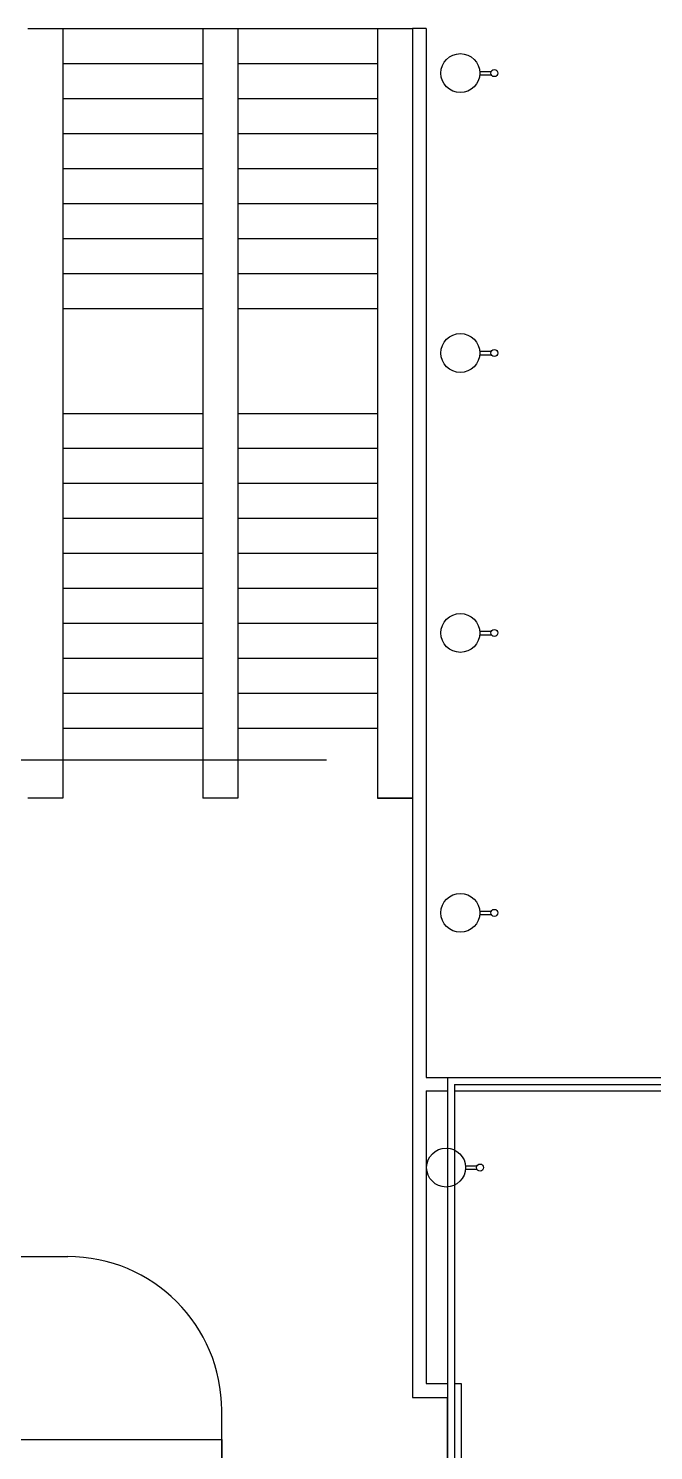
# Model space of a CAD drawing. Header units: millimetres. Extents: x 2686 to 2939, y 1294 to 1441.
# Drawn here: x 2873.91 to 2882.84, y 1343.69 to 1364.02 of the extents above; entities that cross this region are included whole.
import ezdxf

# ---------------------------------------------------------------- set-up
doc = ezdxf.new("R2010")
doc.units = ezdxf.units.MM
for name, color, linetype in [('ar-alambrado', 2, 'Continuous'), ('AR-CALÇADA', 1, 'Continuous'), ('AR-ESTMA-V2', 42, 'Continuous'), ('ar-guarda corpo', 2, 'Continuous'), ('AR-ILUMINAÇÃO-JARDIM', 1, 'Continuous'), ('ar-mureta', 2, 'Continuous'), ('AR-PIS', 1, 'Continuous'), ('ar-talude', 1, 'Continuous'), ('fred', 1, 'Continuous'), ('ibio', 2, 'Continuous'), ('maçaneta', 1, 'Continuous')]:
    doc.layers.add(name, color=color, linetype=linetype)

# ---------------------------------------------------------------- blocks, each defined once
blk = doc.blocks.new('Poste Jardim')
at = {"layer": 'AR-ILUMINAÇÃO-JARDIM'}
for p, q in [((-0.025, 0.109), (-0.025, 0.274)), ((0.025, 0.109), (0.025, 0.274))]:
    blk.add_line(p, q, dxfattribs=at)
for centre, radius in [((0, 0.318), 0.05), ((0, 0.318), 0.05), ((0, -0.167), 0.278)]:
    blk.add_circle(centre, radius, dxfattribs=at)

msp = doc.modelspace()

# ---------------------------------------------------------------- linework, layer by layer
at = {"layer": 'ar-alambrado'}
for p, q in [((2879.9, 1349.025), (2879.9, 1293.764)), ((2879.9, 1349.025), (2883.896, 1349.025)), ((2880, 1348.925), (2880, 1293.664)), ((2880, 1348.925), (2883.896, 1348.925))]:
    msp.add_line(p, q, dxfattribs=at)
at = {"layer": 'AR-CALÇADA'}
for p, q in [((2870.321, 1346.466), (2874.471, 1346.466)), ((2876.671, 1330.756), (2876.671, 1344.266))]:
    msp.add_line(p, q, dxfattribs=at)
msp.add_arc((2874.471, 1344.266), 2.2, 0, 90, dxfattribs=at)
at = {"layer": 'AR-ESTMA-V2'}
msp.add_line((2878.9, 1353.016), (2879.4, 1353.016), dxfattribs=at)
at = {"layer": 'ar-guarda corpo'}
for p, q in [((2873.9, 1364.016), (2874.4, 1364.016)), ((2873.909, 1364.016), (2874.409, 1364.016)), ((2874.4, 1364.016), (2874.4, 1353.016)), ((2876.4, 1364.016), (2876.4, 1353.016)), ((2876.4, 1364.016), (2876.9, 1364.016)), ((2876.9, 1364.016), (2876.9, 1353.016)), ((2878.9, 1364.016), (2878.9, 1353.016)), ((2878.9, 1364.016), (2879.4, 1364.016)), ((2874.4, 1353.016), (2873.9, 1353.016)), ((2876.9, 1353.016), (2876.4, 1353.016)), ((2879.4, 1353.016), (2878.9, 1353.016))]:
    msp.add_line(p, q, dxfattribs=at)
at = {"layer": 'ar-mureta'}
for p, q in [((2879.4, 1364.016), (2879.4, 1344.451)), ((2879.591, 1364.016), (2879.4, 1364.016)), ((2879.591, 1364.016), (2879.591, 1349.025)), ((2879.591, 1349.025), (2879.9, 1349.025)), ((2879.591, 1348.833), (2879.591, 1344.651)), ((2879.591, 1348.833), (2879.9, 1348.833)), ((2880, 1348.833), (2883.896, 1348.833)), ((2879.591, 1344.651), (2879.9, 1344.651)), ((2880, 1344.651), (2880.091, 1344.651)), ((2880.091, 1344.651), (2880.091, 1342.259)), ((2879.4, 1344.451), (2879.9, 1344.451)), ((2879.4, 1344.451), (2879.9, 1344.451)), ((2879.4, 1344.451), (2879.9, 1344.451)), ((2879.9, 1342.451), (2879.9, 1344.451))]:
    msp.add_line(p, q, dxfattribs=at)
at = {"layer": 'AR-PIS'}
for p, q in [((2874.4, 1363.516), (2876.4, 1363.516)), ((2876.9, 1363.516), (2878.9, 1363.516)), ((2874.4, 1363.016), (2876.4, 1363.016)), ((2876.9, 1363.016), (2878.9, 1363.016)), ((2874.4, 1362.516), (2876.4, 1362.516)), ((2876.9, 1362.516), (2878.9, 1362.516)), ((2874.4, 1362.016), (2876.4, 1362.016)), ((2876.9, 1362.016), (2878.9, 1362.016)), ((2874.4, 1361.516), (2876.4, 1361.516)), ((2876.9, 1361.516), (2878.9, 1361.516)), ((2874.4, 1361.016), (2876.4, 1361.016)), ((2876.9, 1361.016), (2878.9, 1361.016)), ((2874.4, 1360.516), (2876.4, 1360.516)), ((2876.9, 1360.516), (2878.9, 1360.516)), ((2874.4, 1360.016), (2876.4, 1360.016)), ((2876.9, 1360.016), (2878.9, 1360.016)), ((2874.4, 1358.516), (2876.4, 1358.516)), ((2876.9, 1358.516), (2878.9, 1358.516)), ((2874.4, 1358.016), (2876.4, 1358.016)), ((2876.9, 1358.016), (2878.9, 1358.016)), ((2874.4, 1357.516), (2876.4, 1357.516)), ((2876.9, 1357.516), (2878.9, 1357.516)), ((2874.4, 1357.016), (2876.4, 1357.016)), ((2876.9, 1357.016), (2878.9, 1357.016)), ((2874.4, 1356.516), (2876.4, 1356.516)), ((2876.9, 1356.516), (2878.9, 1356.516)), ((2874.4, 1356.016), (2876.4, 1356.016)), ((2876.9, 1356.016), (2878.9, 1356.016)), ((2874.4, 1355.516), (2876.4, 1355.516)), ((2876.9, 1355.516), (2878.9, 1355.516)), ((2874.4, 1355.016), (2876.4, 1355.016)), ((2876.9, 1355.016), (2878.9, 1355.016)), ((2874.4, 1354.516), (2876.4, 1354.516)), ((2876.9, 1354.516), (2878.9, 1354.516)), ((2874.4, 1354.016), (2876.4, 1354.016)), ((2876.9, 1354.016), (2878.9, 1354.016))]:
    msp.add_line(p, q, dxfattribs=at)
at = {"layer": 'fred'}
for p, q in [((2874.4, 1364.016), (2876.4, 1364.016)), ((2876.9, 1364.016), (2878.9, 1364.016))]:
    msp.add_line(p, q, dxfattribs=at)
at = {"layer": 'ibio'}
msp.add_lwpolyline([(2870.321, 1348.575), (2870.321, 1343.85), (2876.671, 1343.85), (2876.671, 1337.475), (2873.271, 1337.475), (2873.271, 1342.3), (2870.321, 1342.3), (2870.321, 1331.925)], dxfattribs=at)
at = {"layer": 'maçaneta'}
msp.add_line((2740.208, 1353.566), (2878.171, 1353.566), dxfattribs=at)

# ---------------------------------------------------------------- block references
at = {"layer": 'AR-ILUMINAÇÃO-JARDIM', "rotation": 270}
for p in [(2880.249, 1363.378), (2880.045, 1347.738)]:
    msp.add_blockref('Poste Jardim', p, dxfattribs=at)
at = {"layer": 'ar-talude', "rotation": 270}
for p in [(2880.249, 1359.378), (2880.249, 1355.378), (2880.249, 1351.378)]:
    msp.add_blockref('Poste Jardim', p, dxfattribs=at)

doc.saveas('drawing.dxf')
